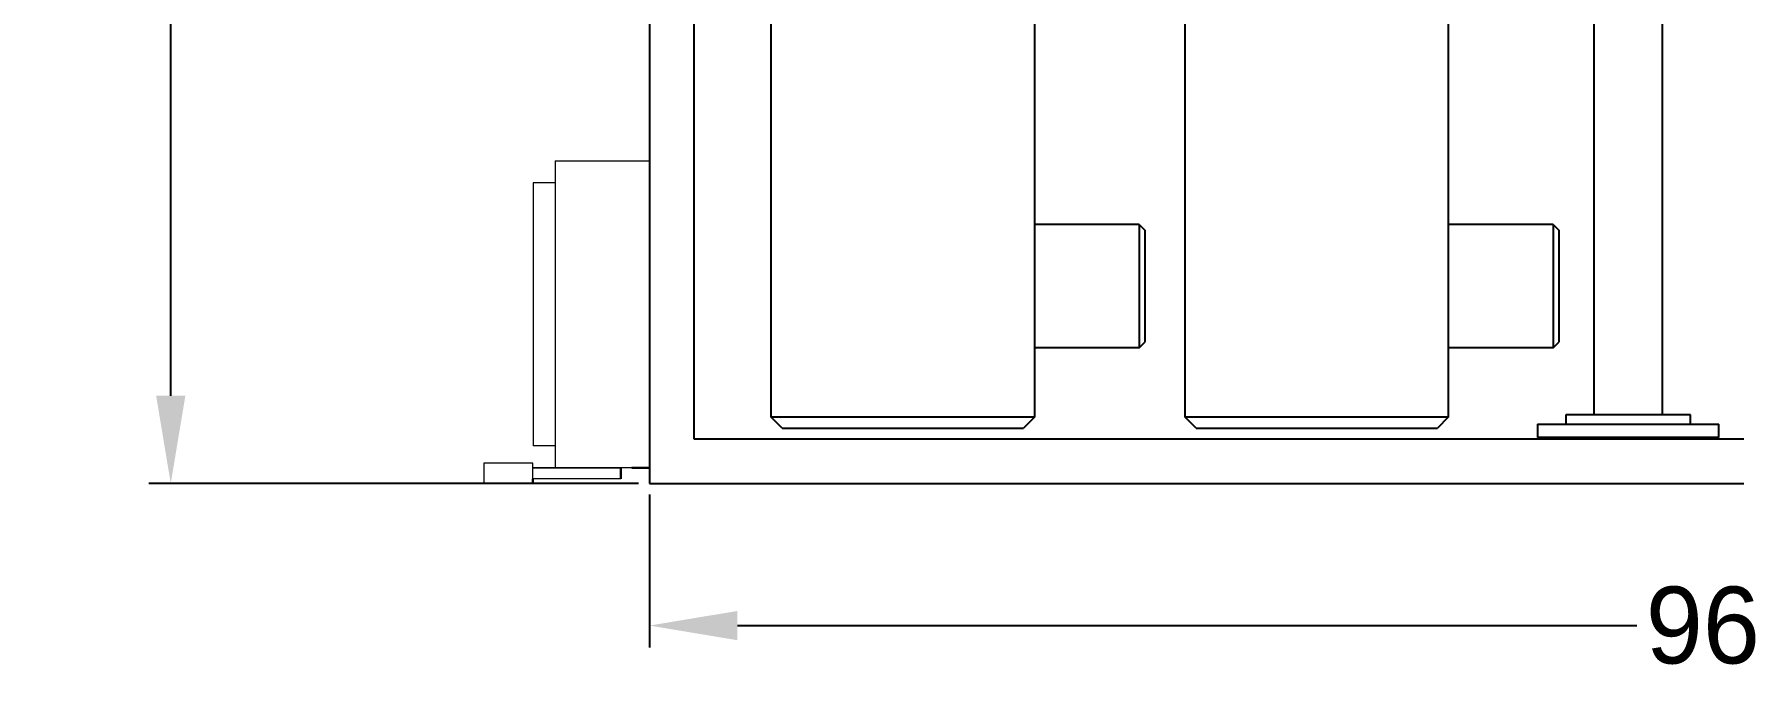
# Model space of a CAD drawing. Header units: inches. Extents: x 2625 to 3066, y 1222 to 1501.
# Drawn here: x 2882.7 to 2960.3, y 1388.2 to 1417.4 of the extents above; entities that cross this region are included whole.
import ezdxf

# ---------------------------------------------------------------- set-up
doc = ezdxf.new("R2010")
doc.units = ezdxf.units.IN
doc.header["$MEASUREMENT"] = 0
doc.header["$PDSIZE"] = -1
for name, color, linetype in [('External Disconnect 1 H1', 7, 'Continuous'), ('WDPUMP', 7, 'Continuous'), ('WSPUMP', 7, 'Continuous')]:
    doc.layers.add(name, color=color, linetype=linetype)
doc.dimstyles.new('General Dimension', dxfattribs={"dimtxt": 3.5, "dimasz": 4, "dimexe": 1, "dimexo": 0.5, "dimgap": 0.09, "dimtad": 0, "dimtih": 1, "dimtoh": 1, "dimdec": 3, "dimzin": 0, "dimdsep": 46, "dimlunit": 5, "dimtxsty": 'Standard', "dimcen": 0.09, "dimadec": 0, "dimazin": 0, "dimtfac": 1, "dimtdec": 3, "dimtofl": 0, "dimtmove": 0, "dimatfit": 3, "dimfxl": 1, "dimtolj": 1, "dimtzin": 0, "dimarcsym": 0})

# ---------------------------------------------------------------- blocks, each defined once
blk = doc.blocks.new('*D39')
at = {"color": 0, "linetype": 'Continuous', "lineweight": -2}
for p, q in [((2910.312, 1464.431), (2887.978, 1464.431)), ((2888.978, 1460.431), (2888.978, 1434.854)), ((2888.978, 1400.931), (2888.978, 1426.508)), ((2910.312, 1396.931), (2887.978, 1396.931))]:
    blk.add_line(p, q, dxfattribs=at)
at = {"color": 0, "linetype": 'Continuous'}
for points in [[(2888.311, 1460.431), (2889.645, 1460.431), (2888.978, 1464.431)], [(2888.311, 1400.931), (2889.645, 1400.931), (2888.978, 1396.931)]]:
    blk.add_solid(points, dxfattribs=at)
at = {"layer": 'Defpoints', "color": 0, "linetype": 'Continuous'}
for p in [(2910.812, 1464.431), (2888.978, 1396.931), (2910.812, 1396.931)]:
    blk.add_point(p, dxfattribs=at)
at = {"color": 0, "linetype": 'Continuous', "insert": (2888.978, 1430.681), "char_height": 3.5, "attachment_point": 5}
blk.add_mtext('\\A1;67{\\H1x;\\S1/2;}', dxfattribs=at)
blk = doc.blocks.new('*D40')
at = {"color": 0, "linetype": 'Continuous', "lineweight": -2}
for p, q in [((2910.812, 1396.431), (2910.812, 1389.458)), ((3006.863, 1396.431), (3006.863, 1389.458)), ((2914.812, 1390.458), (2955.831, 1390.458)), ((3002.863, 1390.458), (2961.844, 1390.458))]:
    blk.add_line(p, q, dxfattribs=at)
at = {"color": 0, "linetype": 'Continuous'}
for points in [[(2914.812, 1391.124), (2914.812, 1389.791), (2910.812, 1390.458)], [(3002.863, 1391.124), (3002.863, 1389.791), (3006.863, 1390.458)]]:
    blk.add_solid(points, dxfattribs=at)
at = {"layer": 'Defpoints', "color": 0, "linetype": 'Continuous'}
for p in [(2910.812, 1396.931), (3006.863, 1396.931), (3006.863, 1390.458)]:
    blk.add_point(p, dxfattribs=at)
at = {"color": 0, "linetype": 'Continuous', "insert": (2958.837, 1390.458), "char_height": 3.5, "attachment_point": 5}
blk.add_mtext('\\A1;96', dxfattribs=at)

msp = doc.modelspace()

# ---------------------------------------------------------------- linework, layer by layer
at = {"color": 7, "linetype": 'Continuous'}
for p, q in [((2910.8118, 1464.431), (2910.8118, 1396.931)), ((2910.8118, 1464.431), (2910.8118, 1396.931)), ((2912.8326, 1462.396), (2912.8326, 1398.9659)), ((2912.8326, 1462.396), (2912.8326, 1398.9659)), ((2912.8326, 1398.9659), (3004.8521, 1398.9659)), ((2912.8326, 1398.9659), (3004.8521, 1398.9659)), ((2910.8118, 1396.931), (3006.863, 1396.931)), ((2910.8118, 1396.931), (3006.863, 1396.931))]:
    msp.add_line(p, q, dxfattribs=at)
at = {"layer": 'External Disconnect 1 H1', "color": 7, "linetype": 'Continuous', "lineweight": 15}
for p, q in [((2906.4993, 1411.6438), (2906.4993, 1397.6438)), ((2906.4993, 1411.6438), (2910.8118, 1411.6438)), ((2906.4993, 1411.6438), (2906.4993, 1397.6438)), ((2906.4993, 1411.6438), (2910.8118, 1411.6438)), ((2906.4993, 1411.6438), (2906.4993, 1397.6438)), ((2906.4993, 1411.6438), (2910.8118, 1411.6438)), ((2906.4993, 1411.6438), (2906.4993, 1397.6438)), ((2906.4993, 1411.6438), (2910.8118, 1411.6438)), ((2910.8118, 1411.6438), (2910.8118, 1397.6438)), ((2910.8118, 1411.6438), (2910.8118, 1397.6438)), ((2905.4993, 1410.6438), (2905.4993, 1398.6438)), ((2906.4993, 1410.6438), (2905.4993, 1410.6438)), ((2905.4993, 1410.6438), (2905.4993, 1398.6438)), ((2906.4993, 1410.6438), (2905.4993, 1410.6438)), ((2905.4993, 1410.6438), (2905.4993, 1398.6438)), ((2906.4993, 1410.6438), (2905.4993, 1410.6438)), ((2905.4993, 1410.6438), (2905.4993, 1398.6438)), ((2906.4993, 1410.6438), (2905.4993, 1410.6438)), ((2906.4993, 1398.6438), (2905.4993, 1398.6438)), ((2906.4993, 1398.6438), (2905.4993, 1398.6438)), ((2906.4993, 1398.6438), (2905.4993, 1398.6438)), ((2906.4993, 1398.6438), (2905.4993, 1398.6438)), ((2903.2516, 1397.8566), (2903.2516, 1396.931)), ((2905.4887, 1397.8566), (2903.2516, 1397.8566)), ((2903.2516, 1397.8566), (2903.2516, 1396.931)), ((2905.4887, 1397.8566), (2903.2516, 1397.8566)), ((2903.2516, 1397.8566), (2903.2516, 1396.931)), ((2905.4887, 1397.8566), (2903.2516, 1397.8566)), ((2903.2516, 1397.8566), (2903.2516, 1396.931)), ((2905.4887, 1397.8566), (2903.2516, 1397.8566)), ((2905.4887, 1397.6438), (2905.4887, 1397.8566)), ((2905.4887, 1397.6438), (2905.4887, 1397.8566)), ((2905.4887, 1397.6438), (2905.4887, 1397.8566)), ((2905.4887, 1397.6438), (2905.4887, 1397.8566)), ((2908.4993, 1397.6438), (2905.4887, 1397.6438)), ((2905.4887, 1397.6438), (2909.4993, 1397.6438)), ((2905.4887, 1397.1438), (2905.4887, 1397.6438)), ((2908.4993, 1397.6438), (2905.4887, 1397.6438)), ((2905.4887, 1397.6438), (2909.4993, 1397.6438)), ((2905.4887, 1397.1438), (2905.4887, 1397.6438)), ((2908.4993, 1397.6438), (2905.4887, 1397.6438)), ((2905.4887, 1397.6438), (2909.4993, 1397.6438)), ((2905.4887, 1397.1438), (2905.4887, 1397.6438)), ((2908.4993, 1397.6438), (2905.4887, 1397.6438)), ((2905.4887, 1397.6438), (2909.4993, 1397.6438)), ((2905.4887, 1397.1438), (2905.4887, 1397.6438)), ((2909.9993, 1397.6438), (2906.4993, 1397.6438)), ((2909.9993, 1397.6438), (2906.4993, 1397.6438)), ((2909.9993, 1397.6438), (2906.4993, 1397.6438)), ((2909.9993, 1397.6438), (2906.4993, 1397.6438)), ((2909.4993, 1397.6438), (2909.4993, 1397.1438)), ((2909.4993, 1397.6438), (2909.4993, 1397.1438)), ((2910.8118, 1397.6438), (2909.9993, 1397.6438)), ((2910.8118, 1397.6438), (2909.9993, 1397.6438)), ((2905.4887, 1396.931), (2903.2516, 1396.931)), ((2905.4887, 1396.931), (2903.2516, 1396.931)), ((2905.4887, 1396.931), (2903.2516, 1396.931)), ((2905.4887, 1396.931), (2903.2516, 1396.931)), ((2909.4993, 1397.1438), (2905.4887, 1397.1438)), ((2909.4993, 1397.1438), (2905.4887, 1397.1438)), ((2909.4993, 1397.1438), (2905.4887, 1397.1438)), ((2909.4993, 1397.1438), (2905.4887, 1397.1438))]:
    msp.add_line(p, q, dxfattribs=at)
at = {"layer": 'External Disconnect 1 H1', "color": 7, "linetype": 'Continuous', "lineweight": 30}
for p, q in [((2909.4993, 1397.6438), (2909.4993, 1397.1438)), ((2909.4993, 1397.6438), (2909.4993, 1397.1438)), ((2910.8118, 1397.6438), (2909.9993, 1397.6438)), ((2910.8118, 1397.6438), (2909.9993, 1397.6438)), ((2905.4887, 1397.1438), (2905.4887, 1396.931)), ((2905.4887, 1397.1438), (2905.4887, 1396.931)), ((2905.4887, 1397.1438), (2905.4887, 1396.931)), ((2905.4887, 1397.1438), (2905.4887, 1396.931))]:
    msp.add_line(p, q, dxfattribs=at)
at = {"layer": 'WDPUMP', "color": 7, "linetype": 'Continuous'}
for p, q in [((2953.861, 1431.3516), (2953.861, 1400.0626)), ((2956.986, 1431.3516), (2956.986, 1400.0626)), ((2916.3538, 1399.9566), (2916.3538, 1421.9666)), ((2928.3538, 1421.9666), (2928.3538, 1408.7416)), ((2935.2303, 1399.9566), (2935.2303, 1421.9666)), ((2947.2303, 1421.9666), (2947.2303, 1408.7416)), ((2933.1324, 1408.7416), (2928.3538, 1408.7416)), ((2928.3538, 1408.7416), (2928.3538, 1403.1141)), ((2933.1324, 1408.7416), (2933.1324, 1403.1141)), ((2933.1324, 1408.7416), (2933.4138, 1408.4603)), ((2933.4138, 1403.3955), (2933.4138, 1408.4603)), ((2952.009, 1408.7416), (2947.2303, 1408.7416)), ((2947.2303, 1408.7416), (2947.2303, 1403.1141)), ((2952.009, 1408.7416), (2952.009, 1403.1141)), ((2952.009, 1408.7416), (2952.2903, 1408.4603)), ((2952.2903, 1403.3955), (2952.2903, 1408.4603)), ((2928.3538, 1403.1141), (2928.3538, 1399.9566)), ((2933.1324, 1403.1141), (2928.3538, 1403.1141)), ((2933.1324, 1403.1141), (2933.4138, 1403.3955)), ((2947.2303, 1403.1141), (2947.2303, 1399.9566)), ((2952.009, 1403.1141), (2947.2303, 1403.1141)), ((2952.009, 1403.1141), (2952.2903, 1403.3955)), ((2916.8538, 1399.4566), (2916.3538, 1399.9566)), ((2928.3538, 1399.9566), (2916.3538, 1399.9566)), ((2928.3538, 1399.9566), (2927.8538, 1399.4566)), ((2935.7303, 1399.4566), (2935.2303, 1399.9566)), ((2947.2303, 1399.9566), (2935.2303, 1399.9566)), ((2947.2303, 1399.9566), (2946.7303, 1399.4566)), ((2958.2673, 1400.0626), (2952.5905, 1400.0626)), ((2958.2673, 1400.0626), (2952.5905, 1400.0626)), ((2916.8538, 1399.4566), (2927.8538, 1399.4566)), ((2935.7303, 1399.4566), (2946.7303, 1399.4566)), ((2951.299, 1399.642), (2959.5589, 1399.642)), ((2951.299, 1399.642), (2959.5589, 1399.642)), ((2959.5589, 1399.0313), (2951.299, 1399.0313)), ((2959.5589, 1399.0313), (2951.299, 1399.0313)), ((2953.861, 1398.9659), (2956.986, 1398.9659)), ((2944.9721, 1396.9219), (2918.053, 1396.9219)), ((2955.5532, 1396.931), (2956.2582, 1396.931))]:
    msp.add_line(p, q, dxfattribs=at)
for points in [[(2952.5905, 1400.0626), (2952.5905, 1399.642)], [(2952.5905, 1400.0626), (2952.5905, 1399.642)], [(2958.2673, 1399.642), (2958.2673, 1400.0626)], [(2958.2673, 1399.642), (2958.2673, 1400.0626)], [(2951.299, 1399.642), (2951.299, 1399.0313)], [(2951.299, 1399.642), (2951.299, 1399.0313)], [(2959.5589, 1399.0313), (2959.5589, 1399.642)], [(2959.5589, 1399.0313), (2959.5589, 1399.642)]]:
    msp.add_open_spline(points, degree=1, dxfattribs=at)
at = {"layer": 'WSPUMP', "color": 7, "linetype": 'Continuous'}
for p, q in [((2953.861, 1431.3516), (2953.861, 1400.0626)), ((2956.986, 1431.3516), (2956.986, 1400.0626)), ((2916.3538, 1399.9566), (2916.3538, 1421.9666)), ((2928.3538, 1421.9666), (2928.3538, 1408.7416)), ((2933.1324, 1408.7416), (2928.3538, 1408.7416)), ((2928.3538, 1408.7416), (2928.3538, 1403.1141)), ((2933.1324, 1408.7416), (2933.1324, 1403.1141)), ((2933.1324, 1408.7416), (2933.4138, 1408.4603)), ((2933.4138, 1403.3955), (2933.4138, 1408.4603)), ((2928.3538, 1403.1141), (2928.3538, 1399.9566)), ((2933.1324, 1403.1141), (2928.3538, 1403.1141)), ((2933.1324, 1403.1141), (2933.4138, 1403.3955)), ((2916.8538, 1399.4566), (2916.3538, 1399.9566)), ((2928.3538, 1399.9566), (2916.3538, 1399.9566)), ((2928.3538, 1399.9566), (2927.8538, 1399.4566)), ((2958.2673, 1400.0626), (2952.5905, 1400.0626)), ((2958.2673, 1400.0626), (2952.5905, 1400.0626)), ((2916.8538, 1399.4566), (2927.8538, 1399.4566)), ((2951.299, 1399.642), (2959.5589, 1399.642)), ((2951.299, 1399.642), (2959.5589, 1399.642)), ((2959.5589, 1399.0313), (2951.299, 1399.0313)), ((2959.5589, 1399.0313), (2951.299, 1399.0313)), ((2953.861, 1398.9659), (2956.986, 1398.9659)), ((2944.9721, 1396.9219), (2918.053, 1396.9219)), ((2955.5532, 1396.931), (2956.2582, 1396.931))]:
    msp.add_line(p, q, dxfattribs=at)
for points in [[(2952.5905, 1400.0626), (2952.5905, 1399.642)], [(2952.5905, 1400.0626), (2952.5905, 1399.642)], [(2958.2673, 1399.642), (2958.2673, 1400.0626)], [(2958.2673, 1399.642), (2958.2673, 1400.0626)], [(2951.299, 1399.642), (2951.299, 1399.0313)], [(2951.299, 1399.642), (2951.299, 1399.0313)], [(2959.5589, 1399.0313), (2959.5589, 1399.642)], [(2959.5589, 1399.0313), (2959.5589, 1399.642)]]:
    msp.add_open_spline(points, degree=1, dxfattribs=at)

# ---------------------------------------------------------------- dimensions: what is measured, and where the dimension line sits
at = {"color": 7, "linetype": 'Continuous'}
dim = msp.add_linear_dim(base=(2888.978, 1396.931), p1=(2910.8118, 1464.431), p2=(2910.8118, 1396.931), angle=90, dimstyle='General Dimension', dxfattribs=at)
dim.commit()
dim.dimension.update_dxf_attribs({"geometry": '*D39', "text_midpoint": (2888.978, 1430.681)})
dim = msp.add_linear_dim(base=(3006.863, 1390.4576), p1=(2910.8118, 1396.931), p2=(3006.863, 1396.931), dimstyle='General Dimension', dxfattribs=at)
dim.commit()
dim.dimension.update_dxf_attribs({"geometry": '*D40', "text_midpoint": (2958.8374, 1390.4576), "dimtype": 160})

doc.saveas('drawing.dxf')
